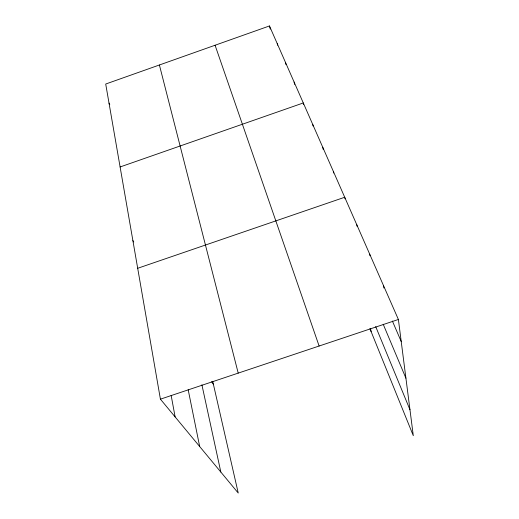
<?xml version="1.0" encoding="UTF-8"?>
<svg xmlns="http://www.w3.org/2000/svg" width="519" height="519" viewBox="0 0 519 519"><rect width="100%" height="100%" fill="white"/><g stroke="black" fill="none" stroke-linecap="round" stroke-linejoin="round"><path stroke-width="0.78" d="M369.924 328.663L413.293 435.668L398.391 319.477L269.471 25.95L105.707 84.033L160.416 399.169L238.24 493.05L212.712 381.316M120.103 166.969L303.291 102.957L303.654 104.52M137.691 268.284L344.713 197.259L345.018 198.809M160.416 399.169L398.391 319.477M211.655 381.692L213.419 384.404M132.89 240.608L133.746 241.977M109.016 103.106L109.775 104.527M392.37 321.021L401.219 341.502M383.21 324.258L405.923 378.202M375.691 326.581L409.971 409.744M215.074 45.244L319.12 346.024M159.398 64.992L238.215 373.116M269.471 25.95L270.263 29.09M277.237 43.641L277.633 45.211M285.444 62.312L286.014 64.667M294.111 82.054L294.669 84.409M312.736 124.456L313.08 126.007M201.897 384.806L220.828 472.043M322.747 147.253L323.246 149.563M333.386 171.478L333.711 173.048M188.183 389.756L199.679 446.528M370.508 328.495L371.124 331.622M356.793 224.759L357.078 226.329M171.153 395.42L175.124 416.913M369.703 254.161L369.969 255.737M383.535 285.651L383.891 288.026"/></g></svg>
